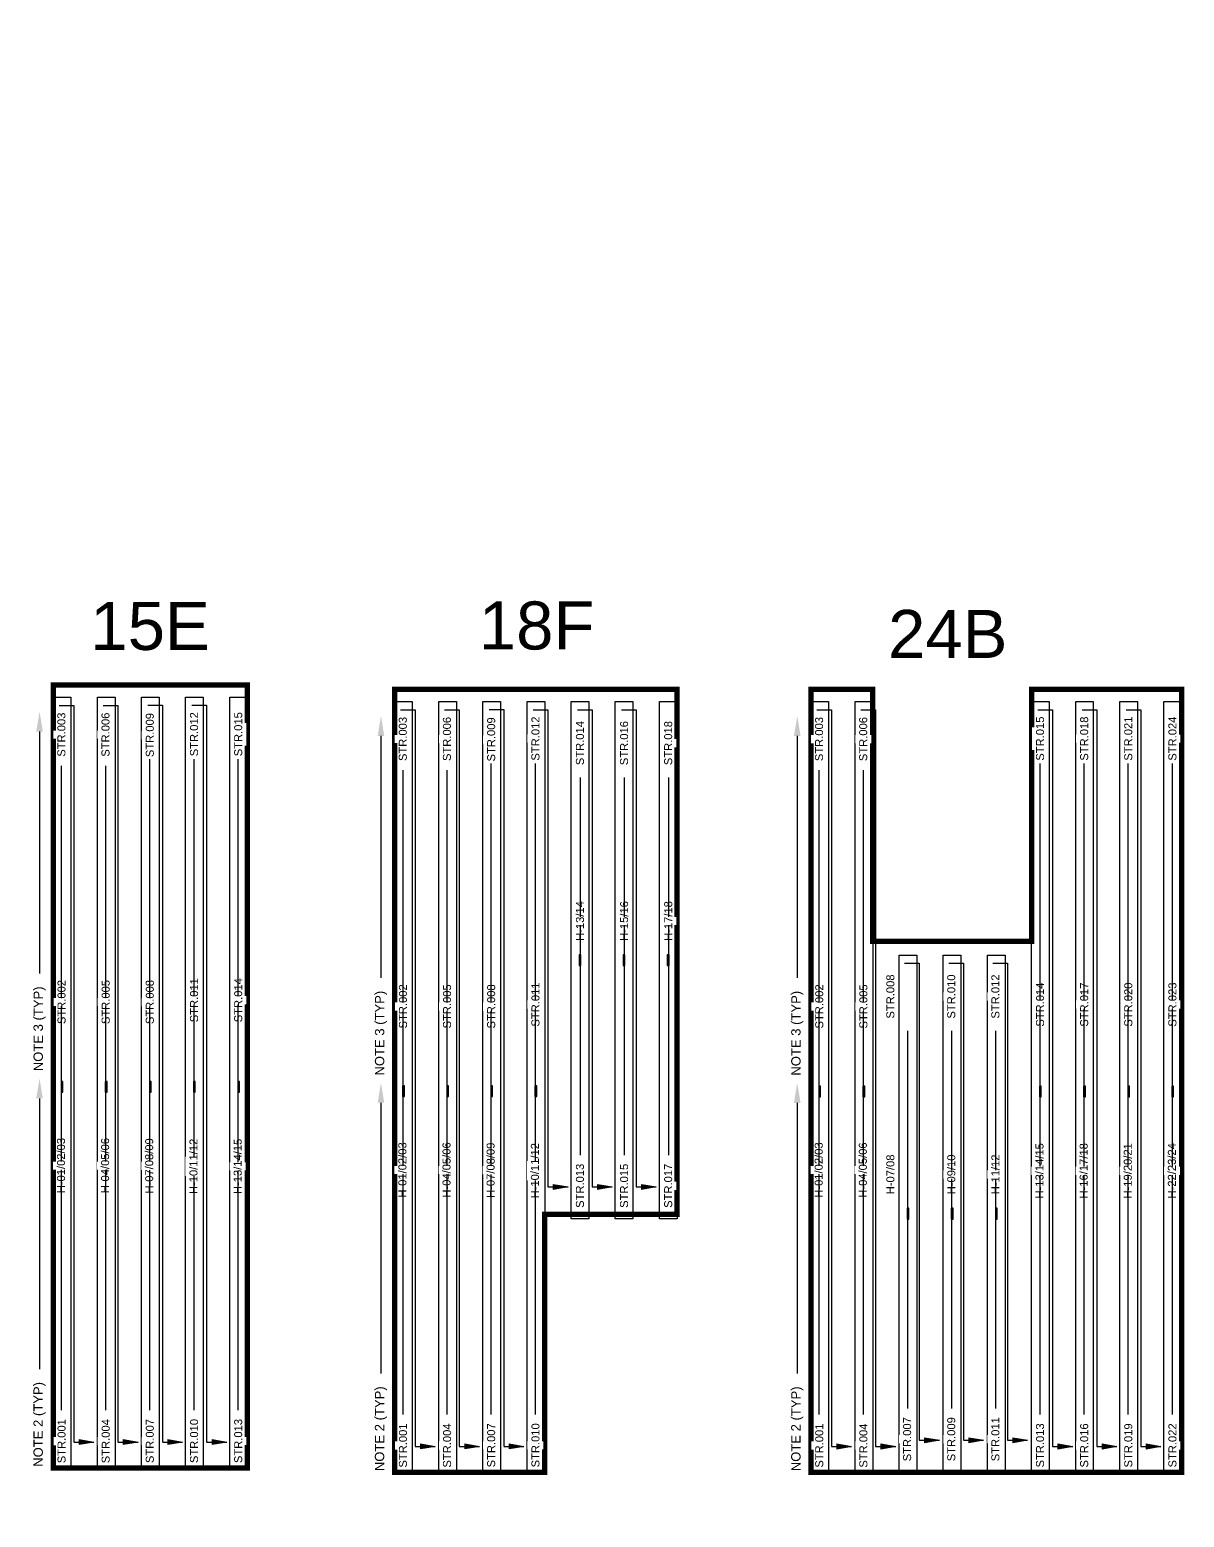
# Model space of a CAD drawing. Header units: feet. Extents: x -3 to 4075, y -14 to 63730.
# Drawn here: x 3067 to 3500, y 414 to 971 of the extents above; entities that cross this region are included whole.
import ezdxf
from ezdxf import colors
from ezdxf.entities.mleader import LeaderData, LeaderLine
from ezdxf.math import Vec2, Vec3

# ---------------------------------------------------------------- set-up
doc = ezdxf.new("R2010")
doc.units = ezdxf.units.FT
doc.header["$MEASUREMENT"] = 0
for name, color, linetype in [('E-TEXT', 7, 'Continuous'), ('G-ANNO-TEXT', 1, 'Continuous'), ('PV-LBD ARCHETYPES', 7, 'Continuous'), ('PVcase PV Modules (detailed)', 142, 'Continuous'), ('PVcase PV Modules (optimised)', 142, 'Continuous'), ('RISEN', 130, 'Continuous')]:
    doc.layers.add(name, color=color, linetype=linetype)
doc.styles.add('NEI-A', font='arial.ttf')

# ---------------------------------------------------------------- blocks, each defined once
blk = doc.blocks.new('1P87@52DEG F TR ID1 PVBlock')
at = {"color": 0}
blk.add_polyline3d([(0, 1.1355, 0), (0, -287.7025, 0), (-6.614, -287.7025, 0), (-6.614, 1.1355, 0)], close=True, dxfattribs=at)
at = {"layer": 'PVcase PV Modules (detailed)', "color": 0}
blk.add_lwpolyline([(-2.9763, -142.9205), (-3.6377, -142.9205), (-3.6377, -146.9205), (-2.9763, -146.9205)], close=True, dxfattribs=at)
at = {"layer": 'PVcase PV Modules (optimised)', "color": 0}
blk.add_lwpolyline([(-2.9763, -142.9205), (-3.6377, -142.9205), (-3.6377, -146.9205), (-2.9763, -146.9205)], close=True, dxfattribs=at)
blk = doc.blocks.new('1P58@52DEG F TR ID1 PVBlock')
at = {"color": 0}
blk.add_polyline3d([(0, 1.1355, 0), (0, -192.7565, 0), (-6.614, -192.7565, 0), (-6.614, 1.1355, 0)], close=True, dxfattribs=at)
at = {"layer": 'PVcase PV Modules (detailed)', "color": 0}
blk.add_lwpolyline([(-2.9763, -93.8105), (-3.6377, -93.8105), (-3.6377, -97.8105), (-2.9763, -97.8105)], close=True, dxfattribs=at)
at = {"layer": 'PVcase PV Modules (optimised)', "color": 0}
blk.add_lwpolyline([(-2.9763, -93.8105), (-3.6377, -93.8105), (-3.6377, -97.8105), (-2.9763, -97.8105)], close=True, dxfattribs=at)
blk = doc.blocks.new('_ClosedBlank')
at = {"color": 0, "linetype": 'ByBlock', "lineweight": -2}
for p, q in [((-1, 0.17), (0, 0)), ((-1, 0.17), (-1, -0.17)), ((0, 0), (-1, -0.17))]:
    blk.add_line(p, q, dxfattribs=at)
blk = doc.blocks.new('AR')
h = blk.add_hatch(color=256)
h.dxf.hatch_style = 1
h.paths.add_polyline_path([(0, 0.03), (0, -0.03), (0.18, 0)])
at = {"xscale": 0.1800047113158301, "yscale": 0.1800047113158301, "zscale": 0.1800047113158301}
blk.add_blockref('_ClosedBlank', (0.18, 0), dxfattribs=at)

msp = doc.modelspace()

# ---------------------------------------------------------------- linework, layer by layer
at = {"const_width": 2}
for points in [[(3076.13, 725.54), (3148.89, 725.54), (3148.89, 432.08), (3076.13, 432.08), (3076.13, 725.54)], [(3204.07, 723.91), (3309.9, 723.88), (3309.9, 527.17), (3260.3, 527.17), (3260.3, 430.45), (3204.07, 430.45), (3204.07, 723.91)], [(3383.23, 723.88), (3360.08, 723.88), (3360.08, 430.42), (3498.98, 430.42), (3498.98, 723.88), (3442.76, 723.88), (3442.76, 629.43), (3383.23, 629.43), (3383.23, 723.88)]]:
    msp.add_lwpolyline(points, dxfattribs=at)
at = {"layer": 'E-TEXT'}
for p, q in [((3078.32, 717.87), (3083.82, 717.87)), ((3083.82, 717.87), (3083.82, 441.81)), ((3094.86, 717.87), (3100.36, 717.87)), ((3100.36, 717.87), (3100.36, 441.81)), ((3111.53, 717.9), (3117.03, 717.9)), ((3206.26, 716.24), (3211.76, 716.24)), ((3211.76, 716.24), (3211.76, 440.18)), ((3222.8, 716.24), (3228.3, 716.24)), ((3228.3, 716.24), (3228.3, 440.18)), ((3239.47, 716.27), (3244.97, 716.27)), ((3272.55, 716.18, 5.56), (3278.05, 716.18, 5.56)), ((3289.08, 716.18, 5.56), (3294.58, 716.18, 5.56)), ((3362.27, 716.21), (3367.77, 716.21)), ((3367.77, 716.21), (3367.77, 440.15)), ((3378.81, 716.21), (3384.31, 716.21)), ((3384.31, 716.21), (3384.31, 440.15)), ((3112.33, 453.69), (3112.33, 697.71)), ((3128.92, 453.69), (3128.92, 697.71)), ((3145.47, 453.69), (3145.47, 697.71)), ((3079.26, 453.69), (3079.26, 695.23)), ((3095.8, 453.69), (3095.8, 695.23)), ((3207.21, 452.06), (3207.21, 693.6)), ((3223.74, 452.06), (3223.74, 693.6)), ((3240.27, 452.06), (3240.27, 696.08)), ((3256.86, 452.06), (3256.86, 696.08)), ((3363.22, 452.03), (3363.22, 693.57)), ((3379.75, 452.03), (3379.75, 693.57)), ((3445.96, 452.03), (3445.96, 696.05)), ((3462.5, 452.03), (3462.5, 696.05)), ((3479.03, 452.03), (3479.03, 696.05)), ((3495.57, 452.03), (3495.57, 696.05)), ((3273.74, 549.34, 5.56), (3273.74, 690.86, 5.56)), ((3290.27, 549.34, 5.56), (3290.27, 690.86, 5.56)), ((3306.81, 549.34, 5.56), (3306.81, 690.86, 5.56)), ((3395.17, 621.21, 5.56), (3400.67, 621.21, 5.56)), ((3411.7, 621.21, 5.56), (3417.2, 621.21, 5.56)), ((3428.24, 621.21, 5.56), (3433.74, 621.21, 5.56)), ((3396.36, 454.36, 5.56), (3396.36, 595.88, 5.56)), ((3412.89, 454.36, 5.56), (3412.89, 595.88, 5.56)), ((3429.43, 454.36, 5.56), (3429.43, 595.88, 5.56)), ((3100.36, 441.76), (3107.91, 441.76)), ((3228.3, 440.13), (3235.86, 440.13)), ((3384.31, 440.1), (3391.87, 440.1))]:
    msp.add_line(p, q, dxfattribs=at)

# ---------------------------------------------------------------- block references
at = {"layer": 'E-TEXT', "xscale": 30.78777906583937, "yscale": 30.78777906583937, "zscale": 30.78777906583937}
for p in [(3280.06, 537.41, 5.56), (3296.6, 537.41, 5.56), (3102.37, 441.76), (3119.04, 441.76), (3135.64, 441.76), (3230.32, 440.13), (3246.99, 440.13), (3386.32, 440.1), (3419.22, 442.43, 5.56), (3435.75, 442.43, 5.56), (3452.66, 440.1), (3469.2, 440.1), (3485.73, 440.1)]:
    msp.add_blockref('AR', p, dxfattribs=at)
at = {"layer": 'RISEN'}
for name, p in [('1P87@52DEG F TR ID1 PVBlock', (3082.75, 719.78)), ('1P87@52DEG F TR ID1 PVBlock', (3099.28, 719.78)), ('1P87@52DEG F TR ID1 PVBlock', (3115.82, 719.78)), ('1P87@52DEG F TR ID1 PVBlock', (3132.35, 719.78)), ('1P87@52DEG F TR ID1 PVBlock', (3148.89, 719.78)), ('1P87@52DEG F TR ID1 PVBlock', (3210.69, 718.15)), ('1P87@52DEG F TR ID1 PVBlock', (3227.22, 718.15)), ('1P87@52DEG F TR ID1 PVBlock', (3243.76, 718.15)), ('1P87@52DEG F TR ID1 PVBlock', (3260.3, 718.15)), ('1P58@52DEG F TR ID1 PVBlock', (3276.83, 718.15, 5.56)), ('1P58@52DEG F TR ID1 PVBlock', (3293.37, 718.15, 5.56)), ('1P58@52DEG F TR ID1 PVBlock', (3309.9, 718.15, 5.56)), ('1P87@52DEG F TR ID1 PVBlock', (3366.7, 718.12)), ('1P87@52DEG F TR ID1 PVBlock', (3383.23, 718.12)), ('1P87@52DEG F TR ID1 PVBlock', (3449.38, 718.12)), ('1P87@52DEG F TR ID1 PVBlock', (3465.91, 718.12)), ('1P87@52DEG F TR ID1 PVBlock', (3482.45, 718.12)), ('1P87@52DEG F TR ID1 PVBlock', (3498.98, 718.12)), ('1P58@52DEG F TR ID1 PVBlock', (3399.77, 623.17, 5.56)), ('1P58@52DEG F TR ID1 PVBlock', (3416.31, 623.17, 5.56)), ('1P58@52DEG F TR ID1 PVBlock', (3432.84, 623.17, 5.56))]:
    msp.add_blockref(name, p, dxfattribs=at)

# ---------------------------------------------------------------- texts
at = {"layer": 'PV-LBD ARCHETYPES', "char_height": 18, "width": 56.036, "attachment_point": 5, "style": 'NEI-A'}
for s, insert in [(' 15E', (3108.92, 747.5, 5.23)), (' 18F', (3253.78, 747.68, -11.13)), (' 24B', (3407.87, 744.64, 5.23))]:
    msp.add_mtext(s, dxfattribs=dict(at, insert=insert))

# ---------------------------------------------------------------- leaders
at = {"layer": 'G-ANNO-TEXT'}
ml = msp.add_multileader_mtext('Standard', dxfattribs=at)
ml.set_content('NOTE 3 (TYP)', color=256, style='NEI-A')
ml.set_leader_properties()
ml.build(insert=Vec2(0, 0))
ml.multileader.update_dxf_attribs({"dogleg_length": 0.0625, "arrow_head_size": 7.5, "scale": 60})
ctx = ml.context
ctx.base_point, ctx.scale, ctx.char_height, ctx.arrow_head_size, ctx.landing_gap_size, ctx.plane_origin, ctx.plane_x_axis, ctx.plane_y_axis = Vec3(3071.01, 575.35), 60, 3.5, 7.5, 5.4, Vec3(3149.15, 506.08), Vec3(0, 1), Vec3(-1, 0)
notes = []
notes.append((ctx, [(1, (1, 1, 0), (3071.01, 621.14), (0, -1), 3.75, [(0, [(3071.01, 715.57)], 0, [])])]))
ctx.mtext.insert, ctx.mtext.text_direction, ctx.mtext.rotation, ctx.mtext.width, ctx.mtext.flow_direction = Vec3(3068.75, 580.75), Vec3(0, 1), 1.570796, 1027, 5
ml = msp.add_multileader_mtext('Standard', dxfattribs=at)
ml.set_content('NOTE 3 (TYP)', color=256, style='NEI-A')
ml.set_leader_properties()
ml.build(insert=Vec2(0, 0))
ml.multileader.update_dxf_attribs({"dogleg_length": 0.0625, "arrow_head_size": 7.5, "scale": 60})
ctx = ml.context
ctx.base_point, ctx.scale, ctx.char_height, ctx.arrow_head_size, ctx.landing_gap_size, ctx.plane_origin, ctx.plane_x_axis, ctx.plane_y_axis = Vec3(3198.95, 573.72), 60, 3.5, 7.5, 5.4, Vec3(3277.09, 504.45), Vec3(0, 1), Vec3(-1, 0)
notes.append((ctx, [(1, (1, 1, 0), (3198.95, 619.51), (0, -1), 3.75, [(0, [(3198.95, 713.94)], 0, [])])]))
ctx.mtext.insert, ctx.mtext.text_direction, ctx.mtext.rotation, ctx.mtext.width, ctx.mtext.flow_direction = Vec3(3196.69, 579.12), Vec3(0, 1), 1.570796, 1027, 5
ml = msp.add_multileader_mtext('Standard', dxfattribs=at)
ml.set_content('NOTE 3 (TYP)', color=256, style='NEI-A')
ml.set_leader_properties()
ml.build(insert=Vec2(0, 0))
ml.multileader.update_dxf_attribs({"dogleg_length": 0.0625, "arrow_head_size": 7.5, "scale": 60})
ctx = ml.context
ctx.base_point, ctx.scale, ctx.char_height, ctx.arrow_head_size, ctx.landing_gap_size, ctx.plane_origin, ctx.plane_x_axis, ctx.plane_y_axis = Vec3(3354.96, 573.69), 60, 3.5, 7.5, 5.4, Vec3(3433.1, 504.42), Vec3(0, 1), Vec3(-1, 0)
notes.append((ctx, [(1, (1, 1, 0), (3354.96, 619.48), (0, -1), 3.75, [(0, [(3354.96, 713.91)], 0, [])])]))
ctx.mtext.insert, ctx.mtext.text_direction, ctx.mtext.rotation, ctx.mtext.width, ctx.mtext.flow_direction = Vec3(3352.7, 579.09), Vec3(0, 1), 1.570796, 1027, 5
ml = msp.add_multileader_mtext('Standard', dxfattribs=at)
ml.set_content('NOTE 3 (TYP)', color=256, style='NEI-A')
ml.set_leader_properties()
ml.build(insert=Vec2(0, 0))
ml.multileader.update_dxf_attribs({"dogleg_length": 0.0625, "arrow_head_size": 7.5, "scale": 60})
ctx = ml.context
ctx.base_point, ctx.scale, ctx.char_height, ctx.arrow_head_size, ctx.landing_gap_size, ctx.plane_origin, ctx.plane_x_axis, ctx.plane_y_axis = Vec3(3069.8, 200.5), 60, 3.5, 7.5, 5.4, Vec3(3147.94, 131.23), Vec3(0, 1), Vec3(-1, 0)
notes.append((ctx, [(1, (1, 1, 0), (3069.8, 246.29), (0, -1), 3.75, [(0, [(3069.8, 340.73)], 0, [])])]))
ctx.mtext.insert, ctx.mtext.text_direction, ctx.mtext.rotation, ctx.mtext.width, ctx.mtext.flow_direction = Vec3(3067.54, 205.9), Vec3(0, 1), 1.570796, 1027, 5
ml = msp.add_multileader_mtext('Standard', dxfattribs=at)
ml.set_content('NOTE 2 (TYP)', color=256, style='NEI-A')
ml.set_leader_properties()
ml.build(insert=Vec2(0, 0))
ml.multileader.update_dxf_attribs({"dogleg_length": 0.0625, "arrow_head_size": 7.5, "scale": 60})
ctx = ml.context
ctx.base_point, ctx.scale, ctx.char_height, ctx.arrow_head_size, ctx.landing_gap_size, ctx.plane_origin, ctx.plane_x_axis, ctx.plane_y_axis = Vec3(3069.78, 52.24), 60, 3.5, 7.5, 5.4, Vec3(3147.92, -17.03), Vec3(0, 1), Vec3(-1, 0)
notes.append((ctx, [(1, (1, 1, 0), (3069.78, 98.03), (0, -1), 3.75, [(0, [(3069.78, 203.2)], 0, [])])]))
ctx.mtext.insert, ctx.mtext.text_direction, ctx.mtext.rotation, ctx.mtext.width, ctx.mtext.flow_direction = Vec3(3067.52, 57.64), Vec3(0, 1), 1.570796, 55.295, 5
for ctx, leaders in notes:
    for number, flags, end, landing, length, lines in leaders:
        leader = LeaderData()
        leader.index, (leader.has_last_leader_line, leader.has_dogleg_vector, leader.attachment_direction) = number, flags
        leader.last_leader_point, leader.dogleg_vector, leader.dogleg_length = Vec3(end), Vec3(landing), length
        for number, points, colour, breaks in lines:
            line = LeaderLine()
            line.index, line.vertices, line.color, line.breaks = number, Vec3.list(points), colors.encode_raw_color(colour), breaks
            leader.lines.append(line)
        ctx.leaders.append(leader)

# ---------------------------------------------------------------- next in the draw order: texts
at = {"layer": 'G-ANNO-TEXT', "char_height": 3, "attachment_point": 5, "rotation": 90, "style": 'NEI-A', "bg_fill": 3, "box_fill_scale": 1.5, "bg_fill_color": 256, "bg_fill_transparency": 0}
for s, width, heights, insert in [('STR.003', 0.0823, [0], (3079.2, 706.89)), ('STR.006', 0.0823, [0], (3095.73, 706.89)), ('STR.009', 0.0963, [0], (3112.33, 706.74)), ('STR.012', 0.0963, [0], (3128.92, 707.05)), ('STR.015', 5.5386, [3.1], (3145.47, 707.05)), ('STR.003', 0.0823, [0], (3207.14, 705.27)), ('STR.006', 0.0823, [0], (3223.68, 705.27)), ('STR.009', 0.0963, [0], (3240.27, 705.11)), ('STR.012', 0.0963, [0], (3256.86, 705.43)), ('STR.014', 0.0963, [0], (3273.53, 703.72, 5.56)), ('STR.016', 0.0963, [0], (3290.07, 703.72, 5.56)), ('STR.018', 0.0963, [0], (3306.6, 703.72, 5.56)), ('STR.003', 0.0823, [0], (3363.15, 705.24)), ('STR.006', 0.0823, [0], (3379.69, 705.24)), ('STR.015', 5.5386, [3.1], (3445.96, 705.4)), ('STR.018', 0.0963, [0], (3462.5, 705.4)), ('STR.021', 0.0963, [0], (3479.03, 705.4)), ('STR.024', 0.0963, [0], (3495.57, 705.4)), ('STR.002', 0.0963, [0], (3079.26, 606.68)), ('STR.005', 0.0963, [0], (3095.8, 606.68)), ('STR.008', 0.0963, [0], (3112.33, 606.67)), ('STR.011', 0.0963, [0], (3128.92, 607.36)), ('STR.014', 0.0963, [0], (3145.47, 607.36)), ('STR.011', 0.0963, [0], (3256.86, 605.74)), ('STR.008', 0.0963, [0], (3389.86, 608.74, 5.56)), ('STR.010', 0.0963, [0], (3412.69, 608.74, 5.56)), ('STR.012', 0.0963, [0], (3429.22, 608.74, 5.56)), ('STR.014', 0.0963, [0], (3445.96, 605.71)), ('STR.017', 0.0963, [0], (3462.5, 605.71)), ('STR.020', 0.0963, [0], (3479.03, 605.71)), ('STR.023', 0.0963, [0], (3495.57, 605.71)), ('STR.002', 0.0963, [0], (3207.21, 605.05)), ('STR.005', 0.0963, [0], (3223.74, 605.05)), ('STR.008', 0.0963, [0], (3240.27, 605.04)), ('STR.002', 0.0963, [0], (3363.22, 605.02)), ('STR.005', 0.0963, [0], (3379.75, 605.02)), ('STR.013', 0.0963, [0], (3273.53, 537.8, 5.56)), ('STR.004', 0.0963, [0], (3095.8, 442.09)), ('STR.007', 0.0963, [0], (3112.33, 442.15)), ('STR.004', 0.0963, [0], (3223.74, 440.46)), ('STR.007', 0.0963, [0], (3240.27, 440.53)), ('STR.004', 0.0963, [0], (3379.75, 440.43)), ('STR.007', 0.0963, [0], (3396.15, 442.82, 5.56)), ('STR.009', 0.0963, [0], (3412.69, 442.82, 5.56))]:
    msp.add_mtext_dynamic_manual_height_columns(s, width=width, gutter_width=0.561, heights=heights, dxfattribs=dict(at, insert=insert))
for s, insert, width in [('H-13/14', (3273.55, 637.04, 5.56), 0.0823), ('H-15/16', (3290.08, 637.04, 5.56), 0.0823), ('H-17/18', (3306.62, 637.04, 5.56), 0.0823), ('H-01/02/03', (3079.06, 545.37), 0.0823), ('H-04/05/06', (3095.59, 545.37), 0.0823), ('H-07/08/09', (3112.12, 545.26), 0.0823), ('H-10/11/12', (3128.71, 545.08), 4.2409), ('H-13/14/15', (3145.27, 545.08), 0.0823), ('H-01/02/03', (3207, 543.74), 0.0823), ('H-04/05/06', (3223.54, 543.74), 0.0823), ('H-07/08/09', (3240.06, 543.63), 0.0823), ('H-10/11/12', (3256.66, 543.45), 4.2409), ('H-01/02/03', (3363.01, 543.71), 0.0823), ('H-04/05/06', (3379.55, 543.71), 0.0823), ('H-13/14/15', (3445.75, 543.42), 0.0823), ('H-16/17/18', (3462.29, 543.42), 0.0823), ('H-19/20/21', (3478.83, 543.42), 0.0823), ('H-22/23/24', (3495.36, 543.42), 0.0823), ('H-07/08', (3389.87, 542.07, 5.56), 0.0823), ('H-09/10', (3412.7, 542.07, 5.56), 0.0823), ('H-11/12', (3429.24, 542.07, 5.56), 0.0823)]:
    msp.add_mtext(s, dxfattribs=dict(at, insert=insert, width=width))

# ---------------------------------------------------------------- next in the draw order: linework, layer by layer
at = {"layer": 'E-TEXT'}
for p, q in [((3117.03, 717.9), (3117.03, 441.81)), ((3128.12, 717.9), (3133.62, 717.9)), ((3244.97, 716.27), (3244.97, 440.18)), ((3256.01, 716.18), (3261.51, 716.18)), ((3261.51, 716.18), (3261.51, 537.45)), ((3278.05, 716.18, 5.56), (3278.05, 537.45, 5.56)), ((3445.14, 716.24), (3450.64, 716.24)), ((3461.68, 716.24), (3467.18, 716.24)), ((3478.22, 716.24), (3483.72, 716.24)), ((3400.67, 621.21, 5.56), (3400.67, 442.48, 5.56)), ((3417.2, 621.21, 5.56), (3417.2, 442.48, 5.56)), ((3261.51, 537.41), (3269.07, 537.41)), ((3278.05, 537.41, 5.56), (3285.6, 537.41, 5.56)), ((3083.82, 441.76), (3091.38, 441.76)), ((3117.03, 441.76), (3124.59, 441.76)), ((3400.67, 442.43, 5.56), (3408.22, 442.43, 5.56)), ((3417.2, 442.43, 5.56), (3424.76, 442.43, 5.56)), ((3211.76, 440.13), (3219.32, 440.13)), ((3244.97, 440.13), (3252.53, 440.13)), ((3367.77, 440.1), (3375.33, 440.1))]:
    msp.add_line(p, q, dxfattribs=at)

# ---------------------------------------------------------------- next in the draw order: block references
at = {"layer": 'E-TEXT', "xscale": 30.78777906583937, "yscale": 30.78777906583937, "zscale": 30.78777906583937}
for p in [(3263.53, 537.41), (3085.84, 441.76), (3213.78, 440.13), (3369.79, 440.1), (3402.68, 442.43, 5.56)]:
    msp.add_blockref('AR', p, dxfattribs=at)

# ---------------------------------------------------------------- next in the draw order: leaders
at = {"layer": 'G-ANNO-TEXT'}
ml = msp.add_multileader_mtext('Standard', dxfattribs=at)
ml.set_content('NOTE 2 (TYP)', color=256, style='NEI-A')
ml.set_leader_properties()
ml.build(insert=Vec2(0, 0))
ml.multileader.update_dxf_attribs({"dogleg_length": 0.0625, "arrow_head_size": 7.5, "scale": 60})
ctx = ml.context
ctx.base_point, ctx.scale, ctx.char_height, ctx.arrow_head_size, ctx.landing_gap_size, ctx.plane_origin, ctx.plane_x_axis, ctx.plane_y_axis = Vec3(3070.99, 427.09), 60, 3.5, 7.5, 5.4, Vec3(3149.13, 357.82), Vec3(0, 1), Vec3(-1, 0)
notes = []
notes.append((ctx, [(1, (1, 1, 0), (3070.99, 472.87), (0, -1), 3.75, [(0, [(3070.99, 578.04)], 0, [])])]))
ctx.mtext.insert, ctx.mtext.text_direction, ctx.mtext.rotation, ctx.mtext.width, ctx.mtext.flow_direction = Vec3(3068.73, 432.49), Vec3(0, 1), 1.570796, 55.295, 5
ml = msp.add_multileader_mtext('Standard', dxfattribs=at)
ml.set_content('NOTE 2 (TYP)', color=256, style='NEI-A')
ml.set_leader_properties()
ml.build(insert=Vec2(0, 0))
ml.multileader.update_dxf_attribs({"dogleg_length": 0.0625, "arrow_head_size": 7.5, "scale": 60})
ctx = ml.context
ctx.base_point, ctx.scale, ctx.char_height, ctx.arrow_head_size, ctx.landing_gap_size, ctx.plane_origin, ctx.plane_x_axis, ctx.plane_y_axis = Vec3(3198.94, 425.46), 60, 3.5, 7.5, 5.4, Vec3(3277.07, 356.19), Vec3(0, 1), Vec3(-1, 0)
notes.append((ctx, [(1, (1, 1, 0), (3198.94, 471.25), (0, -1), 3.75, [(0, [(3198.94, 576.41)], 0, [])])]))
ctx.mtext.insert, ctx.mtext.text_direction, ctx.mtext.rotation, ctx.mtext.width, ctx.mtext.flow_direction = Vec3(3196.67, 430.86), Vec3(0, 1), 1.570796, 55.295, 5
ml = msp.add_multileader_mtext('Standard', dxfattribs=at)
ml.set_content('NOTE 2 (TYP)', color=256, style='NEI-A')
ml.set_leader_properties()
ml.build(insert=Vec2(0, 0))
ml.multileader.update_dxf_attribs({"dogleg_length": 0.0625, "arrow_head_size": 7.5, "scale": 60})
ctx = ml.context
ctx.base_point, ctx.scale, ctx.char_height, ctx.arrow_head_size, ctx.landing_gap_size, ctx.plane_origin, ctx.plane_x_axis, ctx.plane_y_axis = Vec3(3354.95, 425.43), 60, 3.5, 7.5, 5.4, Vec3(3433.08, 356.16), Vec3(0, 1), Vec3(-1, 0)
notes.append((ctx, [(1, (1, 1, 0), (3354.95, 471.21), (0, -1), 3.75, [(0, [(3354.95, 576.38)], 0, [])])]))
ctx.mtext.insert, ctx.mtext.text_direction, ctx.mtext.rotation, ctx.mtext.width, ctx.mtext.flow_direction = Vec3(3352.68, 430.83), Vec3(0, 1), 1.570796, 55.295, 5
for ctx, leaders in notes:
    for number, flags, end, landing, length, lines in leaders:
        leader = LeaderData()
        leader.index, (leader.has_last_leader_line, leader.has_dogleg_vector, leader.attachment_direction) = number, flags
        leader.last_leader_point, leader.dogleg_vector, leader.dogleg_length = Vec3(end), Vec3(landing), length
        for number, points, colour, breaks in lines:
            line = LeaderLine()
            line.index, line.vertices, line.color, line.breaks = number, Vec3.list(points), colors.encode_raw_color(colour), breaks
            leader.lines.append(line)
        ctx.leaders.append(leader)

# ---------------------------------------------------------------- next in the draw order: texts
at = {"layer": 'G-ANNO-TEXT', "char_height": 3, "attachment_point": 5, "rotation": 90, "style": 'NEI-A', "bg_fill": 3, "box_fill_scale": 1.5, "bg_fill_color": 256, "bg_fill_transparency": 0}
for s, insert in [('STR.015', (3290.07, 537.8, 5.56)), ('STR.001', (3079.26, 442.09)), ('STR.010', (3128.92, 442.15)), ('STR.001', (3207.21, 440.46)), ('STR.010', (3256.86, 440.53)), ('STR.001', (3363.22, 440.43)), ('STR.011', (3429.22, 442.82, 5.56))]:
    msp.add_mtext_dynamic_manual_height_columns(s, width=0.0963, gutter_width=0.561, heights=[0], dxfattribs=dict(at, insert=insert))

# ---------------------------------------------------------------- next in the draw order: linework, layer by layer
at = {"layer": 'E-TEXT'}
for p, q in [((3133.62, 717.9), (3133.62, 441.81)), ((3294.58, 716.18, 5.56), (3294.58, 537.45, 5.56)), ((3433.74, 621.21, 5.56), (3433.74, 442.48, 5.56)), ((3294.58, 537.41, 5.56), (3302.14, 537.41, 5.56)), ((3133.62, 441.76), (3141.18, 441.76)), ((3433.74, 442.43, 5.56), (3441.29, 442.43, 5.56))]:
    msp.add_line(p, q, dxfattribs=at)

# ---------------------------------------------------------------- next in the draw order: leaders
at = {"layer": 'G-ANNO-TEXT'}
ml = msp.add_multileader_mtext('Standard', dxfattribs=at)
ml.set_content('NOTE 3 (TYP)', color=256, style='NEI-A')
ml.set_leader_properties()
ml.build(insert=Vec2(0, 0))
ml.multileader.update_dxf_attribs({"dogleg_length": 0.0625, "arrow_head_size": 7.5, "scale": 60})
ctx = ml.context
ctx.base_point, ctx.scale, ctx.char_height, ctx.arrow_head_size, ctx.landing_gap_size, ctx.plane_origin, ctx.plane_x_axis, ctx.plane_y_axis = Vec3(3289.27, 199.5), 60, 3.5, 7.5, 5.4, Vec3(3367.41, 130.23), Vec3(0, 1), Vec3(-1, 0)
notes = []
notes.append((ctx, [(1, (1, 1, 0), (3289.27, 245.29), (0, -1), 3.75, [(0, [(3289.27, 339.73)], 0, [])])]))
ctx.mtext.insert, ctx.mtext.text_direction, ctx.mtext.rotation, ctx.mtext.width, ctx.mtext.flow_direction = Vec3(3287.01, 204.9), Vec3(0, 1), 1.570796, 1027, 5
ml = msp.add_multileader_mtext('Standard', dxfattribs=at)
ml.set_content('NOTE 2 (TYP)', color=256, style='NEI-A')
ml.set_leader_properties()
ml.build(insert=Vec2(0, 0))
ml.multileader.update_dxf_attribs({"dogleg_length": 0.0625, "arrow_head_size": 7.5, "scale": 60})
ctx = ml.context
ctx.base_point, ctx.scale, ctx.char_height, ctx.arrow_head_size, ctx.landing_gap_size, ctx.plane_origin, ctx.plane_x_axis, ctx.plane_y_axis = Vec3(3289.25, 51.24), 60, 3.5, 7.5, 5.4, Vec3(3367.39, -18.03), Vec3(0, 1), Vec3(-1, 0)
notes.append((ctx, [(1, (1, 1, 0), (3289.25, 97.03), (0, -1), 3.75, [(0, [(3289.25, 202.2)], 0, [])])]))
ctx.mtext.insert, ctx.mtext.text_direction, ctx.mtext.rotation, ctx.mtext.width, ctx.mtext.flow_direction = Vec3(3286.99, 56.64), Vec3(0, 1), 1.570796, 55.295, 5
for ctx, leaders in notes:
    for number, flags, end, landing, length, lines in leaders:
        leader = LeaderData()
        leader.index, (leader.has_last_leader_line, leader.has_dogleg_vector, leader.attachment_direction) = number, flags
        leader.last_leader_point, leader.dogleg_vector, leader.dogleg_length = Vec3(end), Vec3(landing), length
        for number, points, colour, breaks in lines:
            line = LeaderLine()
            line.index, line.vertices, line.color, line.breaks = number, Vec3.list(points), colors.encode_raw_color(colour), breaks
            leader.lines.append(line)
        ctx.leaders.append(leader)

# ---------------------------------------------------------------- next in the draw order: texts
at = {"layer": 'G-ANNO-TEXT', "char_height": 3, "attachment_point": 5, "rotation": 90, "style": 'NEI-A', "bg_fill": 3, "box_fill_scale": 1.5, "bg_fill_color": 256, "bg_fill_transparency": 0}
for s, insert in [('STR.017', (3306.6, 537.8, 5.56)), ('STR.013', (3145.47, 442.15)), ('STR.013', (3445.96, 440.5))]:
    msp.add_mtext_dynamic_manual_height_columns(s, width=0.0963, gutter_width=0.561, heights=[0], dxfattribs=dict(at, insert=insert))

# ---------------------------------------------------------------- next in the draw order: linework, layer by layer
at = {"layer": 'E-TEXT'}
for p, q in [((3450.64, 716.24), (3450.64, 440.15)), ((3450.64, 440.1), (3458.2, 440.1))]:
    msp.add_line(p, q, dxfattribs=at)

# ---------------------------------------------------------------- next in the draw order: texts
at = {"layer": 'G-ANNO-TEXT', "insert": (3462.5, 440.5), "char_height": 3, "attachment_point": 5, "rotation": 90, "style": 'NEI-A', "bg_fill": 3, "box_fill_scale": 1.5, "bg_fill_color": 256, "bg_fill_transparency": 0}
msp.add_mtext_dynamic_manual_height_columns('STR.016', width=0.0963, gutter_width=0.561, heights=[0], dxfattribs=at)

# ---------------------------------------------------------------- next in the draw order: linework, layer by layer
at = {"layer": 'E-TEXT'}
for p, q in [((3467.18, 716.24), (3467.18, 440.15)), ((3467.18, 440.1), (3474.74, 440.1))]:
    msp.add_line(p, q, dxfattribs=at)

# ---------------------------------------------------------------- next in the draw order: texts
at = {"layer": 'G-ANNO-TEXT', "insert": (3479.03, 440.5), "char_height": 3, "attachment_point": 5, "rotation": 90, "style": 'NEI-A', "bg_fill": 3, "box_fill_scale": 1.5, "bg_fill_color": 256, "bg_fill_transparency": 0}
msp.add_mtext_dynamic_manual_height_columns('STR.019', width=0.0963, gutter_width=0.561, heights=[0], dxfattribs=at)

# ---------------------------------------------------------------- next in the draw order: linework, layer by layer
at = {"layer": 'E-TEXT'}
for p, q in [((3483.72, 716.24), (3483.72, 440.15)), ((3483.72, 440.1), (3491.27, 440.1))]:
    msp.add_line(p, q, dxfattribs=at)

# ---------------------------------------------------------------- next in the draw order: leaders
at = {"layer": 'G-ANNO-TEXT'}
ml = msp.add_multileader_mtext('Standard', dxfattribs=at)
ml.set_content('NOTE 2 (TYP)', color=256, style='NEI-A')
ml.set_leader_properties()
ml.build(insert=Vec2(0, 0))
ml.multileader.update_dxf_attribs({"dogleg_length": 0.0625, "arrow_head_size": 7.5, "scale": 60})
ctx = ml.context
ctx.base_point, ctx.scale, ctx.char_height, ctx.arrow_head_size, ctx.landing_gap_size, ctx.plane_origin, ctx.plane_x_axis, ctx.plane_y_axis = Vec3(3470.94, 54.94, 5.56), 60, 3.5, 7.5, 5.4, Vec3(3549.08, -14.33, 5.56), Vec3(0, 1), Vec3(-1, 0)
notes = []
notes.append((ctx, [(1, (1, 1, 0), (3470.94, 100.72, 5.56), (0, -1), 3.75, [(0, [(3470.94, 252.79, 5.56)], 0, [])])]))
ctx.mtext.insert, ctx.mtext.text_direction, ctx.mtext.rotation, ctx.mtext.width, ctx.mtext.flow_direction = Vec3(3468.68, 60.34, 5.56), Vec3(0, 1), 1.570796, 55.295, 5
for ctx, leaders in notes:
    for number, flags, end, landing, length, lines in leaders:
        leader = LeaderData()
        leader.index, (leader.has_last_leader_line, leader.has_dogleg_vector, leader.attachment_direction) = number, flags
        leader.last_leader_point, leader.dogleg_vector, leader.dogleg_length = Vec3(end), Vec3(landing), length
        for number, points, colour, breaks in lines:
            line = LeaderLine()
            line.index, line.vertices, line.color, line.breaks = number, Vec3.list(points), colors.encode_raw_color(colour), breaks
            leader.lines.append(line)
        ctx.leaders.append(leader)

# ---------------------------------------------------------------- next in the draw order: texts
at = {"layer": 'G-ANNO-TEXT', "insert": (3495.57, 440.5), "char_height": 3, "attachment_point": 5, "rotation": 90, "style": 'NEI-A', "bg_fill": 3, "box_fill_scale": 1.5, "bg_fill_color": 256, "bg_fill_transparency": 0}
msp.add_mtext_dynamic_manual_height_columns('STR.022', width=0.0963, gutter_width=0.561, heights=[0], dxfattribs=at)

doc.saveas('drawing.dxf')
